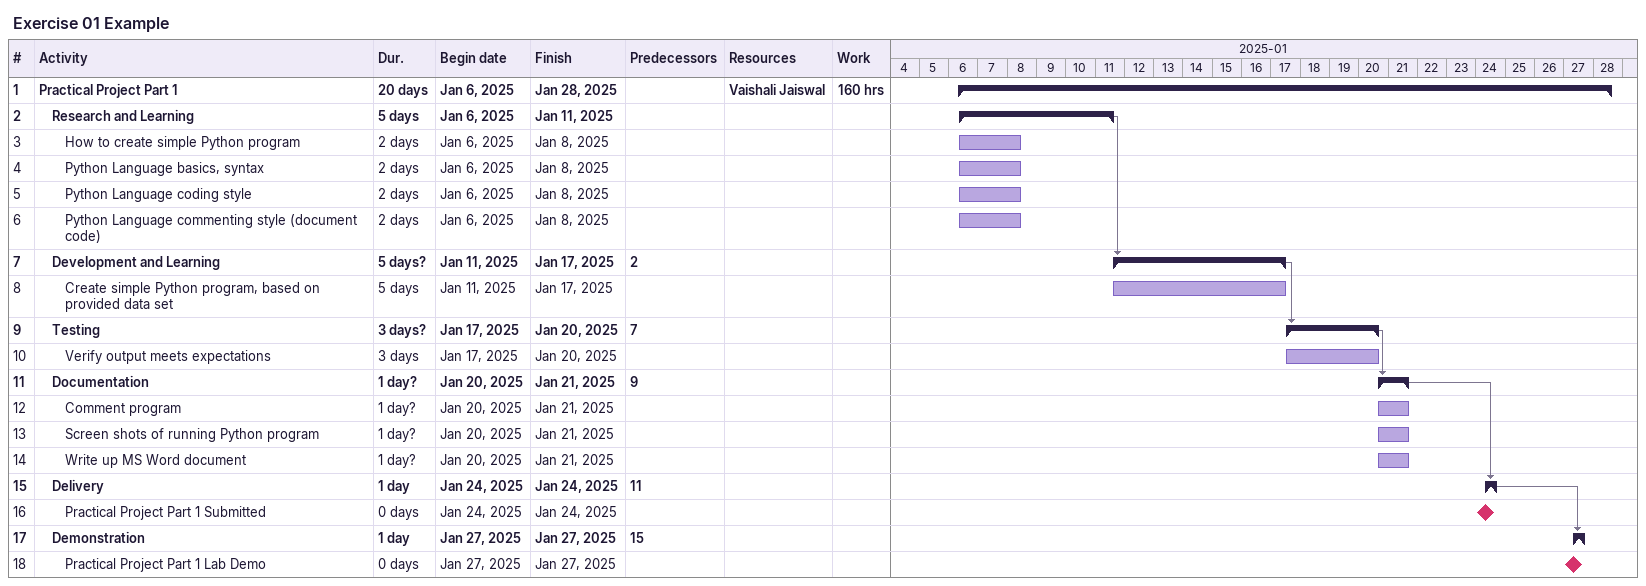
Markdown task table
Exercise 01 Example

| ID | Level | Task | Duration | Start | Finish | Predecessors | Resources | Work (h) |
|---|---|---|---|---|---|---|---|---|
| 1 | 1 | **Practical Project Part 1** | 20d | 2025-01-06 | 2025-01-28 |  | Vaishali Jaiswal | 160 |
| 2 | 2 | **Research and Learning** | 5d | 2025-01-06 | 2025-01-11 |  |  |  |
| 3 | 3 | How to create simple Python program | 2d | 2025-01-06 | 2025-01-08 |  |  |  |
| 4 | 3 | Python Language basics, syntax | 2d | 2025-01-06 | 2025-01-08 |  |  |  |
| 5 | 3 | Python Language coding style | 2d | 2025-01-06 | 2025-01-08 |  |  |  |
| 6 | 3 | Python Language commenting style (document code) | 2d | 2025-01-06 | 2025-01-08 |  |  |  |
| 7 | 2 | **Development and Learning** | 5d? | 2025-01-11 | 2025-01-17 | 2 |  |  |
| 8 | 3 | Create simple Python program, based on provided data set | 5d | 2025-01-11 | 2025-01-17 |  |  |  |
| 9 | 2 | **Testing** | 3d? | 2025-01-17 | 2025-01-20 | 7 |  |  |
| 10 | 3 | Verify output meets expectations | 3d | 2025-01-17 | 2025-01-20 |  |  |  |
| 11 | 2 | **Documentation** | 1d? | 2025-01-20 | 2025-01-21 | 9 |  |  |
| 12 | 3 | Comment program | 1d? | 2025-01-20 | 2025-01-21 |  |  |  |
| 13 | 3 | Screen shots of running Python program | 1d? | 2025-01-20 | 2025-01-21 |  |  |  |
| 14 | 3 | Write up MS Word document | 1d? | 2025-01-20 | 2025-01-21 |  |  |  |
| 15 | 2 | **Delivery** | 1d | 2025-01-24 | 2025-01-24 | 11 |  |  |
| 16 | 3 | Practical Project Part 1 Submitted | 0d | 2025-01-24 | 2025-01-24 |  |  |  |
| 17 | 2 | **Demonstration** | 1d | 2025-01-27 | 2025-01-27 | 15 |  |  |
| 18 | 3 | Practical Project Part 1 Lab Demo | 0d | 2025-01-27 | 2025-01-27 |  |  |  |
